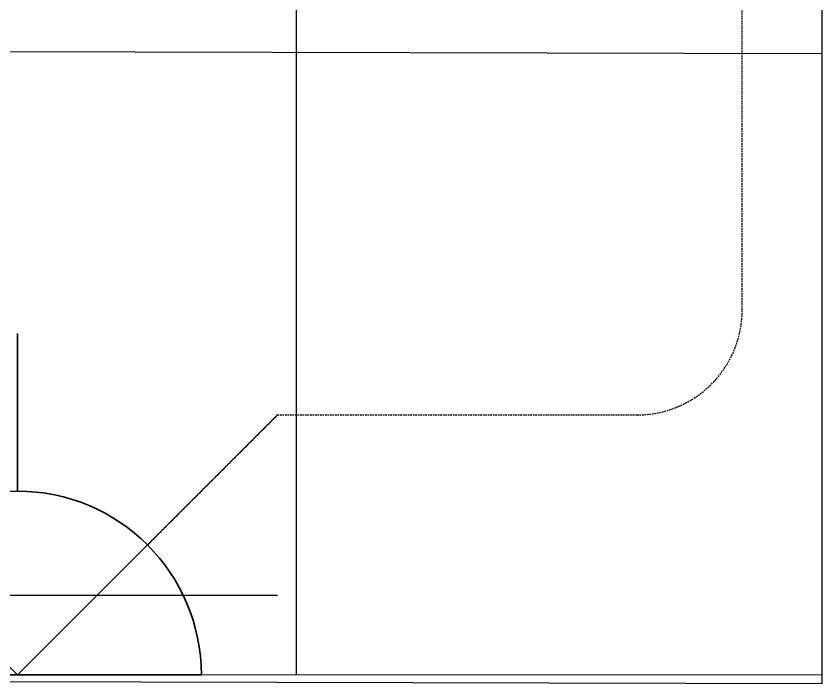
# Model space of a CAD drawing. Extents: x -12260 to 57327, y -29287 to 19916.
# Drawn here: x 32209 to 32976, y -12838 to -12203 of the extents above; entities that cross this region are included whole.
import ezdxf
from ezdxf.enums import TextEntityAlignment as Align

# ---------------------------------------------------------------- set-up
doc = ezdxf.new("R2010")
doc.units = 0
doc.header["$LTSCALE"] = 0.25
doc.linetypes.add('DASHDOT', pattern=[25.4, 12.7, -6.35, 0, -6.35])
doc.linetypes.add('HIDDEN', pattern=[9.525, 6.35, -3.175])
doc.layers.add('01-First Floor-FUR$0$FALSE CEILING', color=251, linetype='Continuous')
doc.layers.add('01-First Floor-FUR$0$X-WHITE glass', color=255, linetype='Continuous')
for name, color, linetype, lineweight in [('01-First Floor-FUR$0$Walls', 251, 'Continuous', 5), ('E-LITE-CLNG-CNDT', 6, 'DASHDOT', 35), ('E-LITE-EXIT-NUMB', 6, 'Continuous', 25), ('E-POWR-FLOR-CNDT', 6, 'HIDDEN', 25), ('E-POWR-WALL @ 100', 4, 'Continuous', 35)]:
    doc.layers.add(name, color=color, linetype=linetype, lineweight=lineweight)
doc.styles.add('DC_SIMPLEX', font='SIMPLEX.shx', dxfattribs={"width": 0.7})

# ---------------------------------------------------------------- blocks, each defined once
blk = doc.blocks.new('01-First Floor-FUR')
at = {"layer": '01-First Floor-FUR$0$FALSE CEILING', "linetype": 'Continuous'}
for p, q in [((32476, -12830), (32476, -8830)), ((29476, -12230), (32976, -12238.46))]:
    blk.add_line(p, q, dxfattribs=at)
at = {"layer": '01-First Floor-FUR$0$FALSE CEILING'}
blk.add_lwpolyline([(29476, -8830), (32976, -8830), (32976, -10710), (32976, -10718.46), (32976, -12838.46), (29476, -12830), (29476, -8830)], dxfattribs=at)
at = {"layer": '01-First Floor-FUR$0$Walls'}
for p, q in [((32976, -12830), (32976, -9910)), ((31207.58, -12830), (32976, -12830))]:
    blk.add_line(p, q, dxfattribs=at)
at = {"layer": '01-First Floor-FUR$0$X-WHITE glass', "color": 253, "lineweight": 30, "ltscale": 6, "true_color": 0x9898cc}
blk.add_line((32976, -10610), (32976, -12830), dxfattribs=at)
blk = doc.blocks.new('*U10')
blk.add_line((-1.75, 0), (-3.25, 0))
blk.add_lwpolyline([(0, 1.75, 1), (0, -1.75)], format="xyb", close=True)
at = {"layer": 'Defpoints'}
for p, q in [((-2.4749, 2.4749), (0, 0)), ((-0.7582, -2.4749), (-0.7582, 2.4749)), ((-2.4749, -2.4749), (0, 0))]:
    blk.add_line(p, q, dxfattribs=at)
at = {"layer": 'E-LITE-EXIT-NUMB', "style": 'DC_SIMPLEX', "width": 0.7, "flags": 8}
blk.add_attdef('TYPE', text='', height=2, rotation=360, dxfattribs=at).set_placement((-2.682, 5.2383), align=Align.RIGHT)
blk.add_attdef('CIRCUIT', (2.682, 5.2383), '', height=2, rotation=360, dxfattribs=at)

msp = doc.modelspace()

# ---------------------------------------------------------------- linework, layer by layer
at = {"layer": 'E-POWR-FLOR-CNDT'}
msp.add_lwpolyline([(32334.32, -12706.26), (32458.06, -12582.51), (32800.18, -12582.51, 0.414214), (32900.18, -12482.51), (32900.18, -10325.63)], format="xyb", dxfattribs=at)

# ---------------------------------------------------------------- block references
at = {"layer": 'E-LITE-CLNG-CNDT'}
msp.add_blockref('01-First Floor-FUR', (0, 0), dxfattribs=at)
at = {"layer": 'E-POWR-WALL @ 100', "xscale": 100, "yscale": 100, "zscale": 100, "rotation": 269.9999999999911}
msp.add_blockref('*U10', (32210.58, -12830), dxfattribs=at)

doc.saveas('drawing.dxf')
